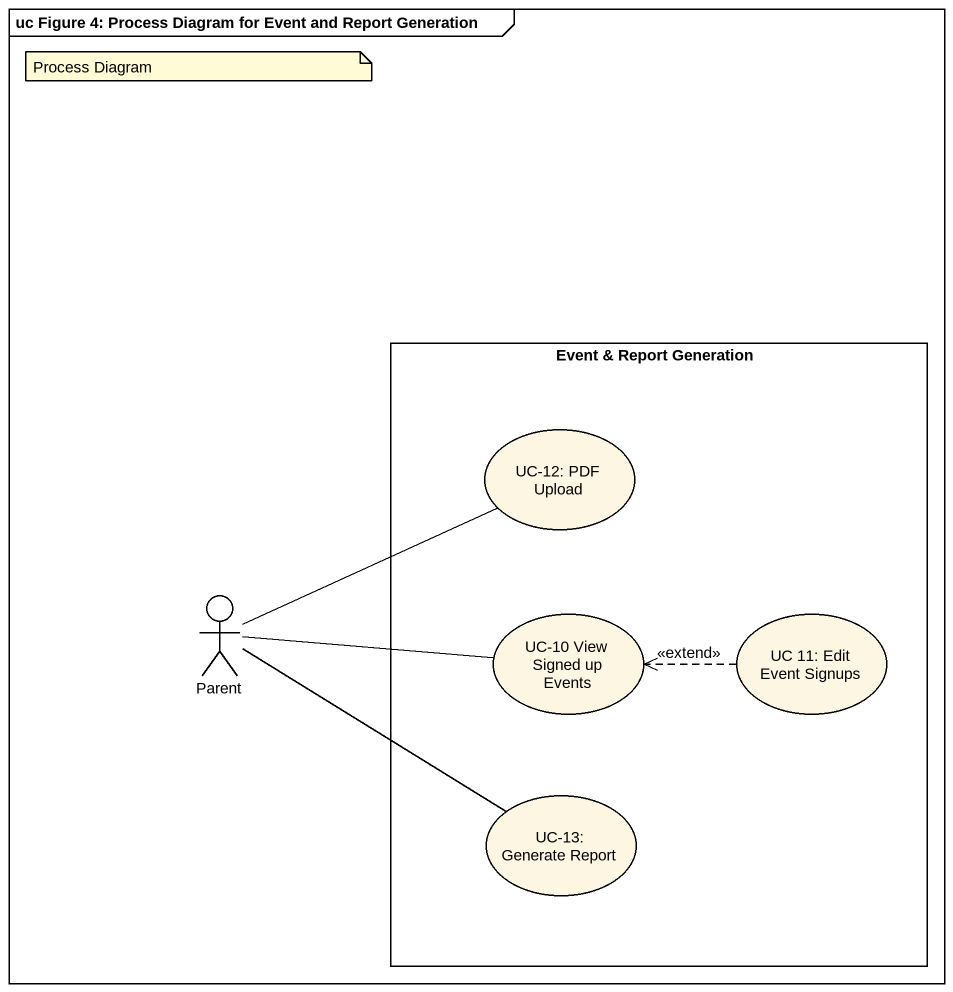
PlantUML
@startuml
mainframe uc Figure 4: Process Diagram for Event and Report Generation
rectangle "Event & Report Generation" as Event_Report_Generation {
  usecase "UC-12: PDF Upload" as UC_12_PDF_Upload
  usecase "UC-10 View Signed up Events" as UC_10_View_Signed_up_Events
  usecase "UC 11: Edit Event Signups" as UC_11_Edit_Event_Signups
  usecase "UC-13: Generate Report" as UC_13_Generate_Report
}
actor Parent
Parent -right- UC_12_PDF_Upload
Parent -right- UC_10_View_Signed_up_Events
Parent -right- UC_13_Generate_Report
UC_11_Edit_Event_Signups .left.> UC_10_View_Signed_up_Events : <<extend>>
note as N1
  Process Diagram
end note
@enduml
